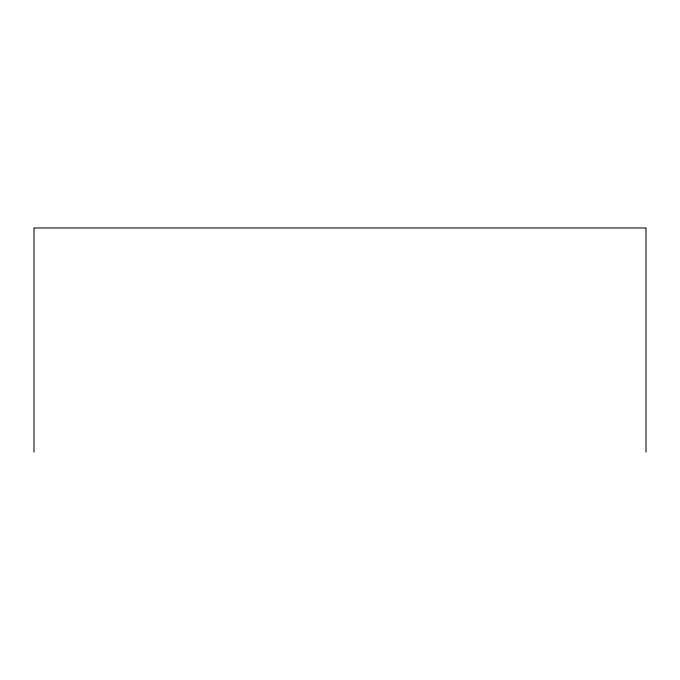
<?xml version="1.0" encoding="UTF-8"?>
<svg xmlns="http://www.w3.org/2000/svg" width="680" height="680" viewBox="0 0 680 680"><rect width="100%" height="100%" fill="white"/><g stroke="black" fill="none" stroke-linecap="round" stroke-linejoin="round"><path stroke-width="1.02" d="M646 452.038L646 227.962L34 227.962L34 452.038"/></g></svg>
